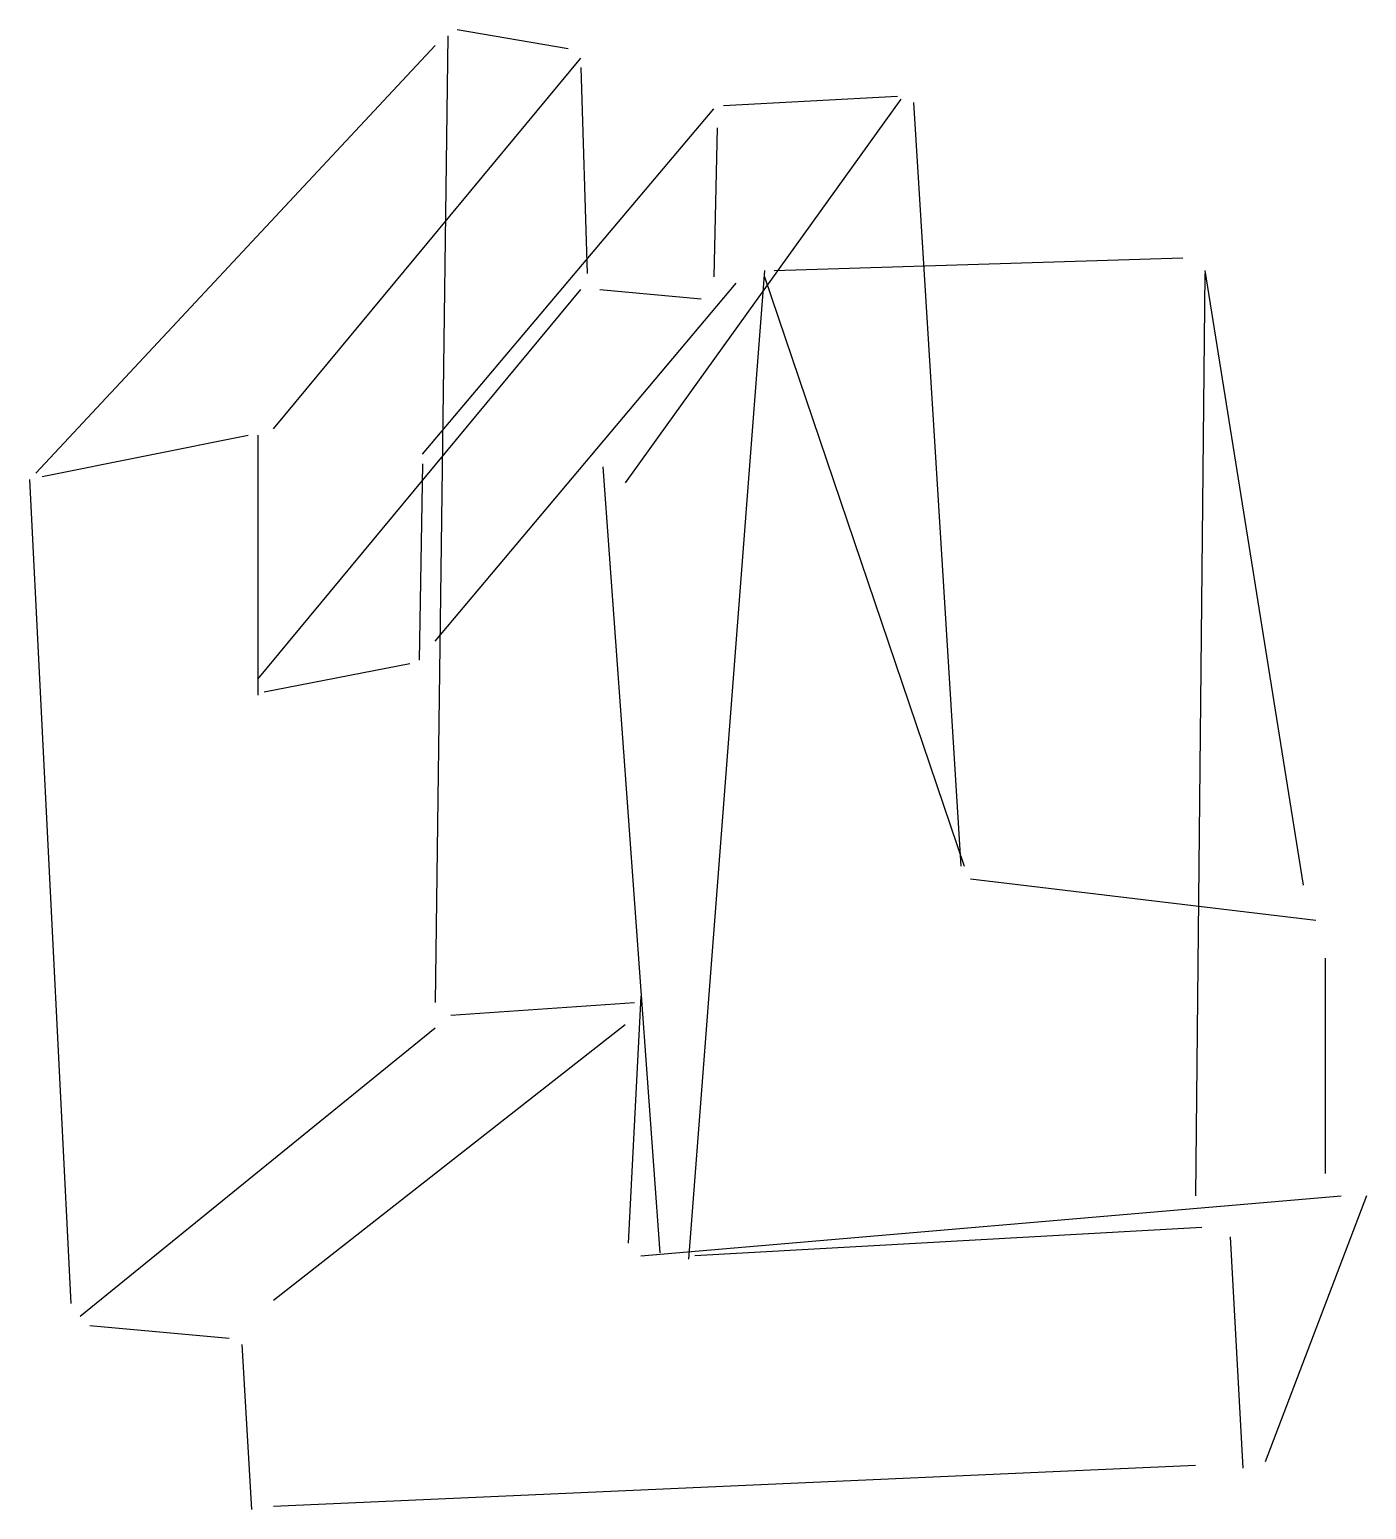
# Model space of a CAD drawing. Header units: metres. Extents: x 62 to 231, y -252 to -65.
import ezdxf

# ---------------------------------------------------------------- set-up
doc = ezdxf.new("R2010")
doc.units = ezdxf.units.M

msp = doc.modelspace()

# ---------------------------------------------------------------- linework, layer by layer
at = {"color": 0, "linetype": 'CONTINUOUS'}
for p, q in [((114.695347, -65.482808), (113.088407, -188.011987)), ((115.900552, -64.679338), (129.961278, -67.089748)), ((62.469795, -120.92224), (113.088407, -66.688013)), ((92.599921, -115.29795), (131.568218, -68.294953)), ((131.568218, -69.500158), (132.371688, -95.612934)), ((149.646293, -74.320978), (171.741719, -73.115773)), ((111.481467, -118.51183), (148.441088, -74.722713)), ((172.143454, -73.517508), (137.192508, -122.127445)), ((173.750394, -73.919243), (179.77642, -170.737382)), ((148.842823, -77.133123), (148.441088, -96.014669)), ((156.074054, -95.211199), (207.897871, -93.604259)), ((154.868849, -95.211199), (145.227208, -220.552524)), ((210.710016, -95.612934), (209.504811, -212.517823)), ((210.710016, -95.211199), (223.163801, -173.147792)), ((113.088407, -142.214196), (151.253233, -96.818139)), ((154.868849, -96.014669), (180.178155, -170.737382)), ((90.591246, -147.035016), (131.568218, -97.621609)), ((133.978628, -97.621609), (146.834148, -98.826814)), ((63.273265, -121.323975), (89.386041, -116.10142)), ((90.591246, -116.10142), (90.591246, -149.043691)), ((111.481467, -119.717035), (111.079732, -144.624606)), ((61.666325, -121.72571), (66.88888, -226.176814)), ((134.380363, -120.11877), (141.611593, -219.749054)), ((91.394716, -148.641956), (109.874527, -145.026341)), ((180.981625, -172.344322), (224.770741, -177.566877)), ((225.975946, -182.387697), (225.975946, -209.705678)), ((139.201183, -187.208517), (137.594243, -218.543849)), ((115.097082, -189.618927), (138.397713, -188.011987)), ((68.094085, -227.783754), (113.088407, -191.225868)), ((92.599921, -225.775079), (137.192508, -190.824132)), ((139.201183, -220.150789), (227.984621, -212.517823)), ((231.198502, -212.517823), (218.342981, -246.263565)), ((210.308281, -216.535174), (146.030678, -220.150789)), ((213.923896, -217.740379), (215.530836, -247.067035)), ((69.29929, -228.988959), (86.975631, -230.595899)), ((88.582571, -231.399369), (89.787776, -252.28959)), ((92.599921, -251.887855), (209.504811, -246.6653))]:
    msp.add_line(p, q, dxfattribs=at)

doc.saveas('drawing.dxf')
